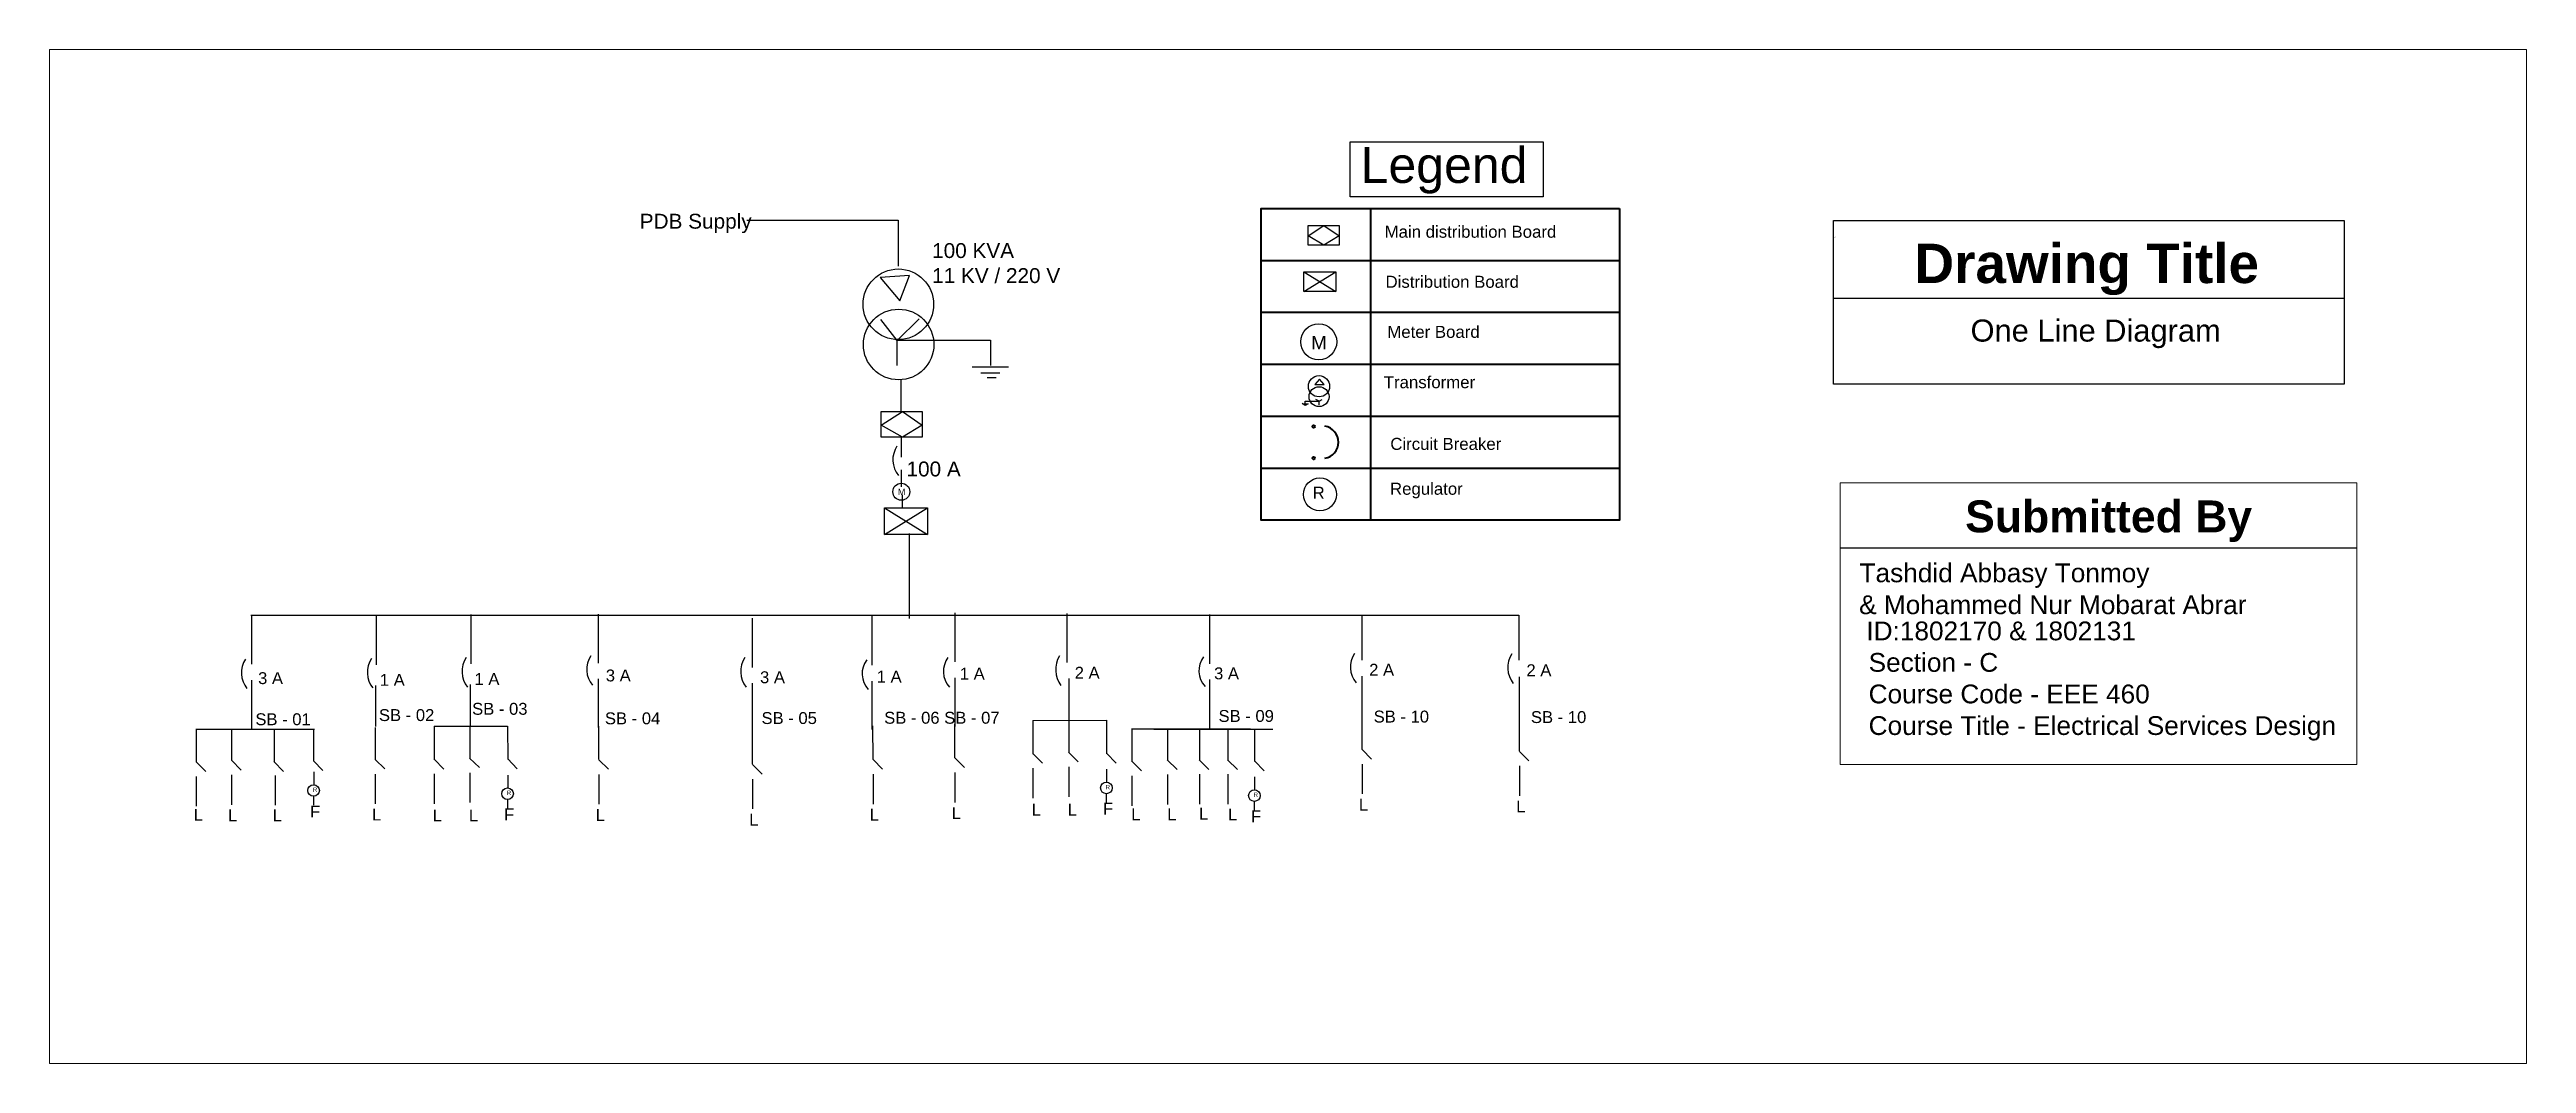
# Model space of a CAD drawing. Header units: inches. Extents: x 7 to 840, y 124 to 465.
import ezdxf

# ---------------------------------------------------------------- set-up
doc = ezdxf.new("R2010")
doc.units = ezdxf.units.IN
doc.header["$MEASUREMENT"] = 0
for name, color, linetype in [('PDF_0', 7, 'Continuous'), ('PDF_Diamention', 7, 'Continuous'), ('PDF_FIXT', 7, 'Continuous'), ('PDF_Layer1', 7, 'Continuous'), ('PDF_Text', 7, 'Continuous')]:
    doc.layers.add(name, color=color, linetype=linetype)
doc.styles.add('PDF Arial', font='arial.ttf')
doc.styles.add('PDF Arial Bold', font='arialbd.ttf')

msp = doc.modelspace()

# ---------------------------------------------------------------- linework, layer by layer
at = {"layer": 'PDF_0', "lineweight": 0}
msp.add_lwpolyline([(6.87, 123.7), (840.17, 123.7), (840.17, 464.53), (6.87, 464.53)], close=True, dxfattribs=at)
at = {"layer": 'PDF_0', "lineweight": 25}
for points in [[(444.49, 433.51), (509.38, 433.51), (509.38, 414.99), (444.49, 414.99)], [(430.3, 398.78), (430.3, 405.39), (440.72, 405.39), (440.72, 398.78)], [(435.61, 398.78), (430.3, 401.89), (435.61, 405.39), (440.72, 401.89)], [(607.02, 407.1), (778.89, 407.1), (778.89, 352.02), (607.02, 352.02)], [(286.67, 334.18), (286.67, 342.89), (300.49, 342.89), (300.49, 334.18)], [(293.78, 334.18), (286.67, 338.28), (293.78, 342.89), (300.49, 338.28)]]:
    msp.add_lwpolyline(points, close=True, dxfattribs=at)
for points in [[(241.49, 407.2), (292.38, 407.2), (292.38, 391.67)], [(778.89, 401.6), (778.89, 380.82), (607.02, 380.82)], [(286.37, 387.96), (292.88, 380.05), (296.18, 388.56), (286.37, 387.86)], [(428.8, 389.87), (439.61, 383.16), (428.8, 383.16), (428.8, 389.87), (439.61, 389.87), (439.61, 383.16)], [(428.8, 383.16), (439.61, 389.87)], [(286.47, 373.74), (291.97, 366.73)], [(291.87, 366.83), (323.43, 366.83), (323.43, 358.32)], [(299.39, 374.04), (291.97, 366.63), (291.97, 358.32)], [(293.28, 353.61), (293.28, 342.59)], [(317.32, 357.92), (329.54, 357.92)], [(320.22, 355.91), (326.53, 355.91)], [(322.32, 354.31), (325.33, 354.31)], [(293.38, 334.18), (293.38, 327.47)], [(293.38, 323.26), (293.38, 317.55)], [(287.77, 310.44), (302.19, 301.52), (287.77, 301.52), (287.77, 310.44), (302.19, 310.44), (302.19, 301.52)], [(287.77, 301.52), (302.19, 310.44)], [(293.68, 314.85), (293.68, 310.54)], [(296.08, 301.82), (296.08, 273.28)], [(609.32, 297.02), (783.1, 297.02)], [(311.41, 275.18), (311.41, 258.75)], [(74.62, 274.38), (501.2, 274.38)], [(74.82, 274.38), (74.82, 257.95)], [(116.79, 274.28), (116.79, 257.75)], [(148.64, 274.58), (148.64, 258.05)], [(191.41, 274.78), (191.41, 258.25)], [(243.3, 273.38), (243.3, 256.85)], [(283.56, 274.08), (283.56, 257.55)], [(349.07, 274.98), (349.07, 258.45)], [(397.15, 274.58), (397.15, 258.05)], [(448.33, 274.38), (448.33, 259.25)], [(501.2, 274.38), (501.2, 259.25)], [(74.82, 252.54), (74.82, 236.22)], [(116.49, 250.74), (116.49, 236.92)], [(148.34, 251.14), (148.34, 237.22)], [(191.41, 252.94), (191.41, 236.62)], [(243.3, 251.54), (243.3, 235.22)], [(283.46, 252.24), (283.46, 235.92)], [(311.41, 253.35), (311.41, 237.02)], [(349.8, 253.08), (349.8, 239.16)], [(397.15, 252.74), (397.15, 236.42)], [(448.33, 253.85), (448.33, 237.52)], [(501.25, 253.68), (501.25, 237.35)], [(56.09, 236.02), (95.96, 236.02)], [(56.19, 235.82), (56.19, 225)], [(68.11, 236.22), (68.11, 225.5)], [(82.43, 235.82), (82.43, 225)], [(95.66, 236.12), (95.66, 225.3)], [(116.47, 236.62), (116.47, 225.8)], [(136.24, 237.1), (160.99, 237.11)], [(136.27, 237.1), (136.27, 225.75)], [(148.29, 237.07), (148.29, 226.25)], [(160.99, 237.11), (161.01, 225.85)], [(191.56, 237.11), (191.58, 225.85)], [(243.24, 235.54), (243.26, 224.28)], [(283.78, 237.17), (283.8, 225.91)], [(311.36, 237.72), (311.38, 226.46)], [(337.7, 239.04), (362.45, 239.05)], [(337.73, 239.04), (337.73, 227.69)], [(349.75, 239.01), (349.75, 228.19)], [(362.45, 239.05), (362.47, 227.79)], [(370.89, 236.13), (410.86, 236.13)], [(370.99, 235.93), (370.99, 225.11)], [(378.42, 236.12), (418.38, 236.12)], [(383.01, 236.13), (383.01, 225.61)], [(393.74, 236.13), (393.74, 225.71)], [(403.3, 236.13), (403.3, 225.71)], [(412.25, 236.03), (412.25, 225.21)], [(448.34, 240.54), (448.36, 229.28)], [(501.26, 239.95), (501.28, 228.69)], [(56.19, 225.1), (59.4, 221.89)], [(68.11, 225.6), (71.32, 222.29)], [(82.33, 225.2), (85.54, 221.89)], [(95.66, 225.4), (98.86, 222.19)], [(116.47, 225.9), (119.67, 222.7)], [(136.27, 225.95), (139.48, 222.65)], [(148.19, 226.35), (151.49, 223.15)], [(161.01, 226.05), (164.22, 222.75)], [(191.69, 225.77), (194.89, 222.57)], [(283.91, 225.83), (287.12, 222.63)], [(311.48, 226.38), (314.69, 223.18)], [(337.73, 227.89), (340.93, 224.59)], [(349.65, 228.29), (352.95, 225.09)], [(362.47, 227.99), (365.67, 224.69)], [(370.99, 225.31), (374.2, 222.01)], [(382.91, 225.71), (386.22, 222.51)], [(393.64, 225.81), (396.94, 222.51)], [(403.2, 225.81), (406.5, 222.51)], [(412.25, 225.41), (415.46, 222.11)], [(448.46, 229.2), (451.67, 225.99)], [(501.38, 228.61), (504.59, 225.41)], [(56.19, 220.19), (56.19, 210.17)], [(68.11, 220.69), (68.11, 210.58)], [(82.77, 220.49), (82.77, 210.48)], [(95.84, 221.71), (95.84, 217.3)], [(116.47, 220.99), (116.47, 210.98)], [(136.27, 221.04), (136.27, 210.93)], [(148.29, 221.44), (148.29, 211.43)], [(161.01, 220.64), (161.01, 216.34)], [(191.69, 220.86), (191.69, 210.85)], [(243.37, 224.2), (246.57, 220.99)], [(243.37, 219.29), (243.37, 209.27)], [(283.91, 220.93), (283.91, 210.91)], [(311.48, 221.48), (311.48, 211.46)], [(337.73, 222.99), (337.73, 212.87)], [(349.75, 223.39), (349.75, 213.37)], [(362.47, 222.58), (362.47, 218.28)], [(370.99, 220.41), (370.99, 210.29)], [(383.01, 220.81), (383.01, 210.79)], [(393.74, 220.91), (393.74, 210.89)], [(403.3, 220.91), (403.3, 210.89)], [(412.25, 220.01), (412.25, 215.7)], [(448.46, 224.29), (448.46, 214.28)], [(501.38, 223.71), (501.38, 213.69)], [(95.64, 213.49), (95.64, 210.49)], [(160.91, 212.43), (160.91, 209.42)], [(362.37, 214.37), (362.37, 211.37)], [(412.15, 211.79), (412.15, 208.79)]]:
    msp.add_lwpolyline(points, dxfattribs=at)
for centre in [(292.43, 378.9), (292.53, 365.38)]:
    msp.add_circle(centre, 11.87, dxfattribs=at)
at = {"layer": 'PDF_0', "lineweight": 40}
for centre in [(432.15, 337.83), (432.15, 327.22)]:
    msp.add_circle(centre, 0.451, dxfattribs=at)
msp.add_arc((435.06, 332.52), 5.46, 279.12414, 80.81543, dxfattribs=at)
at = {"layer": 'PDF_0', "lineweight": 25}
for centre, radius, start, end in [((298.94, 326.61), 8.36, 146.49718, 219.21021), ((79.78, 255), 8.36, 146.49718, 219.21021), ((122.15, 255.2), 8.36, 146.49718, 219.21021), ((154, 255.5), 8.36, 146.49718, 219.21021), ((195.97, 256.1), 8.36, 146.49718, 219.21021), ((247.75, 255.5), 8.36, 146.49718, 219.21021), ((288.02, 254.7), 7.76, 142.92113, 222.78627), ((315.56, 255.5), 7.96, 143.90992, 221.79198), ((354.53, 256.1), 9.16, 150.03479, 215.67261), ((401.2, 255.7), 7.66, 142.23999, 223.46191), ((452.89, 256.9), 8.36, 146.49718, 219.21021), ((505.8, 256.73), 8.36, 146.49718, 219.21021)]:
    msp.add_arc(centre, radius, start, end, dxfattribs=at)
at = {"layer": 'PDF_Diamention', "lineweight": 0}
msp.add_lwpolyline([(783.1, 318.87), (609.32, 318.87), (609.32, 224.15), (783.1, 224.15)], close=True, dxfattribs=at)
at = {"layer": 'PDF_FIXT', "lineweight": 30}
msp.add_lwpolyline([(432.5, 351.91), (435.71, 351.91), (434.11, 353.71)], close=True, dxfattribs=at)
for points in [[(429.3, 344.89), (428.3, 345.6), (430.3, 345.49), (429.3, 344.89), (429.3, 346.3), (434.01, 346.3), (432.9, 346.9)], [(434.01, 345.09), (434.01, 346.3), (435.01, 346.9)]]:
    msp.add_lwpolyline(points, dxfattribs=at)
for centre, radius in [((433.86, 366.28), 6.06), ((433.96, 351.35), 3.56), ((433.96, 347.85), 3.36), ((293.43, 315.9), 2.85), ((434.26, 315), 5.56), ((95.69, 215.45), 1.95), ((362.42, 216.32), 1.95), ((160.96, 214.38), 1.95), ((412.2, 213.74), 1.95)]:
    msp.add_circle(centre, radius, dxfattribs=at)
at = {"layer": 'PDF_FIXT', "transparency": 33554559}
for points in [[(428.3, 345.6), (429.3, 345.6), (429.3, 345.6)], [(428.3, 345.6), (428.3, 345.49), (429.3, 345.49)], [(428.3, 345.6), (429.3, 345.6), (429.3, 345.49)], [(428.3, 345.49), (429.3, 345.49), (429.3, 344.89)], [(429.3, 345.6), (430.3, 345.49), (429.3, 345.49)], [(429.3, 345.49), (429.3, 344.89), (430.3, 345.49)]]:
    msp.add_solid(points, dxfattribs=at)
at = {"layer": 'PDF_Layer1', "lineweight": 40}
msp.add_lwpolyline([(535.07, 411.1), (535.07, 306.33), (414.47, 306.33), (414.47, 411.1)], close=True, dxfattribs=at)
for points in [[(451.23, 411.1), (451.23, 306.33)], [(414.47, 393.67), (535.07, 393.67)], [(414.47, 376.24), (535.07, 376.24)], [(414.47, 358.72), (535.07, 358.72)], [(414.47, 341.29), (535.07, 341.29)], [(414.47, 323.86), (535.07, 323.86)]]:
    msp.add_lwpolyline(points, dxfattribs=at)

# ---------------------------------------------------------------- texts
at = {"layer": 'PDF_Text', "attachment_point": 7}
for s, insert, char_height, style in [('Legend', (447.96, 416.08), 12.042, 'PDF Arial'), ('PDB Supply', (205.43, 402.82), 5, 'PDF Arial'), ('Main distribution Board', (456.04, 401.22), 4.0419, 'PDF Arial'), ('Drawing Title', (606.95, 401.4), 0.1485, 'PDF Arial'), ('100 KVA', (303.79, 394.39), 5, 'PDF Arial'), ('Drawing Title', (634.29, 381.97), 13.2177, 'PDF Arial Bold'), ('11 KV / 220 V', (303.79, 385.98), 5, 'PDF Arial'), ('Distribution Board', (456.34, 384.39), 4.0419, 'PDF Arial'), ('M', (431.3, 363.72), 4.53, 'PDF Arial'), ('Meter Board', (456.94, 367.56), 4.0419, 'PDF Arial'), ('One Line Diagram', (653.15, 364.12), 7.4246, 'PDF Arial'), ('Transformer', (455.74, 350.64), 4.0419, 'PDF Arial'), ('Circuit Breaker', (457.94, 329.9), 4.0419, 'PDF Arial'), ('100 A', (295.18, 320.97), 5, 'PDF Arial'), ('M', (292.28, 314.74), 2.16, 'PDF Arial'), ('R', (431.8, 313.54), 4.04, 'PDF Arial'), ('Regulator', (457.84, 313.66), 4.042, 'PDF Arial'), ('Tashdid Abbasy Tonmoy', (615.81, 283.56), 6.3109, 'PDF Arial'), ('& Mohammed Nur Mobarat Abrar', (615.66, 274.65), 6.3109, 'PDF Arial'), ('ID:1802170 & 1802131', (618.1, 265.86), 6.3109, 'PDF Arial'), ('Section - C', (618.86, 255.28), 6.3109, 'PDF Arial'), ('3 A', (77.03, 251.17), 4, 'PDF Arial'), ('1 A', (117.99, 250.64), 4, 'PDF Arial'), ('1 A', (149.84, 250.94), 4, 'PDF Arial'), ('3 A', (194.02, 252.07), 4, 'PDF Arial'), ('3 A', (245.9, 251.47), 4, 'PDF Arial'), ('1 A', (285.16, 251.74), 4, 'PDF Arial'), ('1 A', (313.11, 252.74), 4, 'PDF Arial'), ('2 A', (351.77, 253.04), 4, 'PDF Arial'), ('3 A', (398.65, 252.77), 4, 'PDF Arial'), ('2 A', (450.83, 254.05), 4, 'PDF Arial'), ('2 A', (503.75, 253.88), 4, 'PDF Arial'), ('Course Code - EEE 460', (618.86, 244.66), 6.3109, 'PDF Arial'), ('SB - 02', (117.69, 238.75), 4, 'PDF Arial'), ('SB - 03', (149.04, 240.86), 4, 'PDF Arial'), ('SB - 04', (193.71, 237.65), 4, 'PDF Arial'), ('SB - 05', (246.4, 237.75), 4, 'PDF Arial'), ('SB - 06 SB - 07', (287.67, 237.85), 4, 'PDF Arial'), ('SB - 09', (400.15, 238.45), 4, 'PDF Arial'), ('SB - 10', (452.34, 238.25), 4, 'PDF Arial'), ('SB - 10', (505.25, 238.08), 4, 'PDF Arial'), ('SB - 01', (76.12, 237.35), 4, 'PDF Arial'), ('Course Title - Electrical Services Design', (618.86, 232.22), 6.3109, 'PDF Arial'), ('R', (362.17, 215.87), 1.46, 'PDF Arial'), ('L', (55.39, 205.27), 4, 'PDF Arial'), ('L', (66.91, 205.07), 4, 'PDF Arial'), ('L', (81.96, 205.07), 4, 'PDF Arial'), ('F', (94.54, 206.38), 4, 'PDF Arial'), ('R', (95.44, 215), 1.46, 'PDF Arial'), ('L', (115.37, 205.37), 4, 'PDF Arial'), ('L', (135.81, 205.04), 4, 'PDF Arial'), ('L', (147.95, 205.04), 4, 'PDF Arial'), ('F', (159.81, 205.42), 4, 'PDF Arial'), ('R', (160.71, 213.93), 1.46, 'PDF Arial'), ('L', (190.59, 205.24), 4, 'PDF Arial'), ('L', (282.81, 205.3), 4, 'PDF Arial'), ('L', (310.38, 205.85), 4, 'PDF Arial'), ('L', (337.27, 206.98), 4, 'PDF Arial'), ('L', (349.41, 206.98), 4, 'PDF Arial'), ('F', (361.27, 207.36), 4, 'PDF Arial'), ('L', (370.77, 205.44), 4, 'PDF Arial'), ('L', (382.87, 205.44), 4, 'PDF Arial'), ('L', (393.61, 205.64), 4, 'PDF Arial'), ('L', (403.35, 205.4), 4, 'PDF Arial'), ('F', (411.05, 204.78), 4, 'PDF Arial'), ('R', (411.95, 213.29), 1.46, 'PDF Arial'), ('L', (447.36, 208.67), 4, 'PDF Arial'), ('L', (500.28, 208.08), 4, 'PDF Arial'), ('L', (242.27, 203.66), 4, 'PDF Arial')]:
    msp.add_mtext(s, dxfattribs=dict(at, insert=insert, char_height=char_height, style=style))
at = {"layer": 'PDF_Text', "insert": (651.32, 299.01), "char_height": 10.7269, "attachment_point": 7, "rotation": 359.98338, "style": 'PDF Arial Bold'}
msp.add_mtext('Submitted By', dxfattribs=at)

doc.saveas('drawing.dxf')
